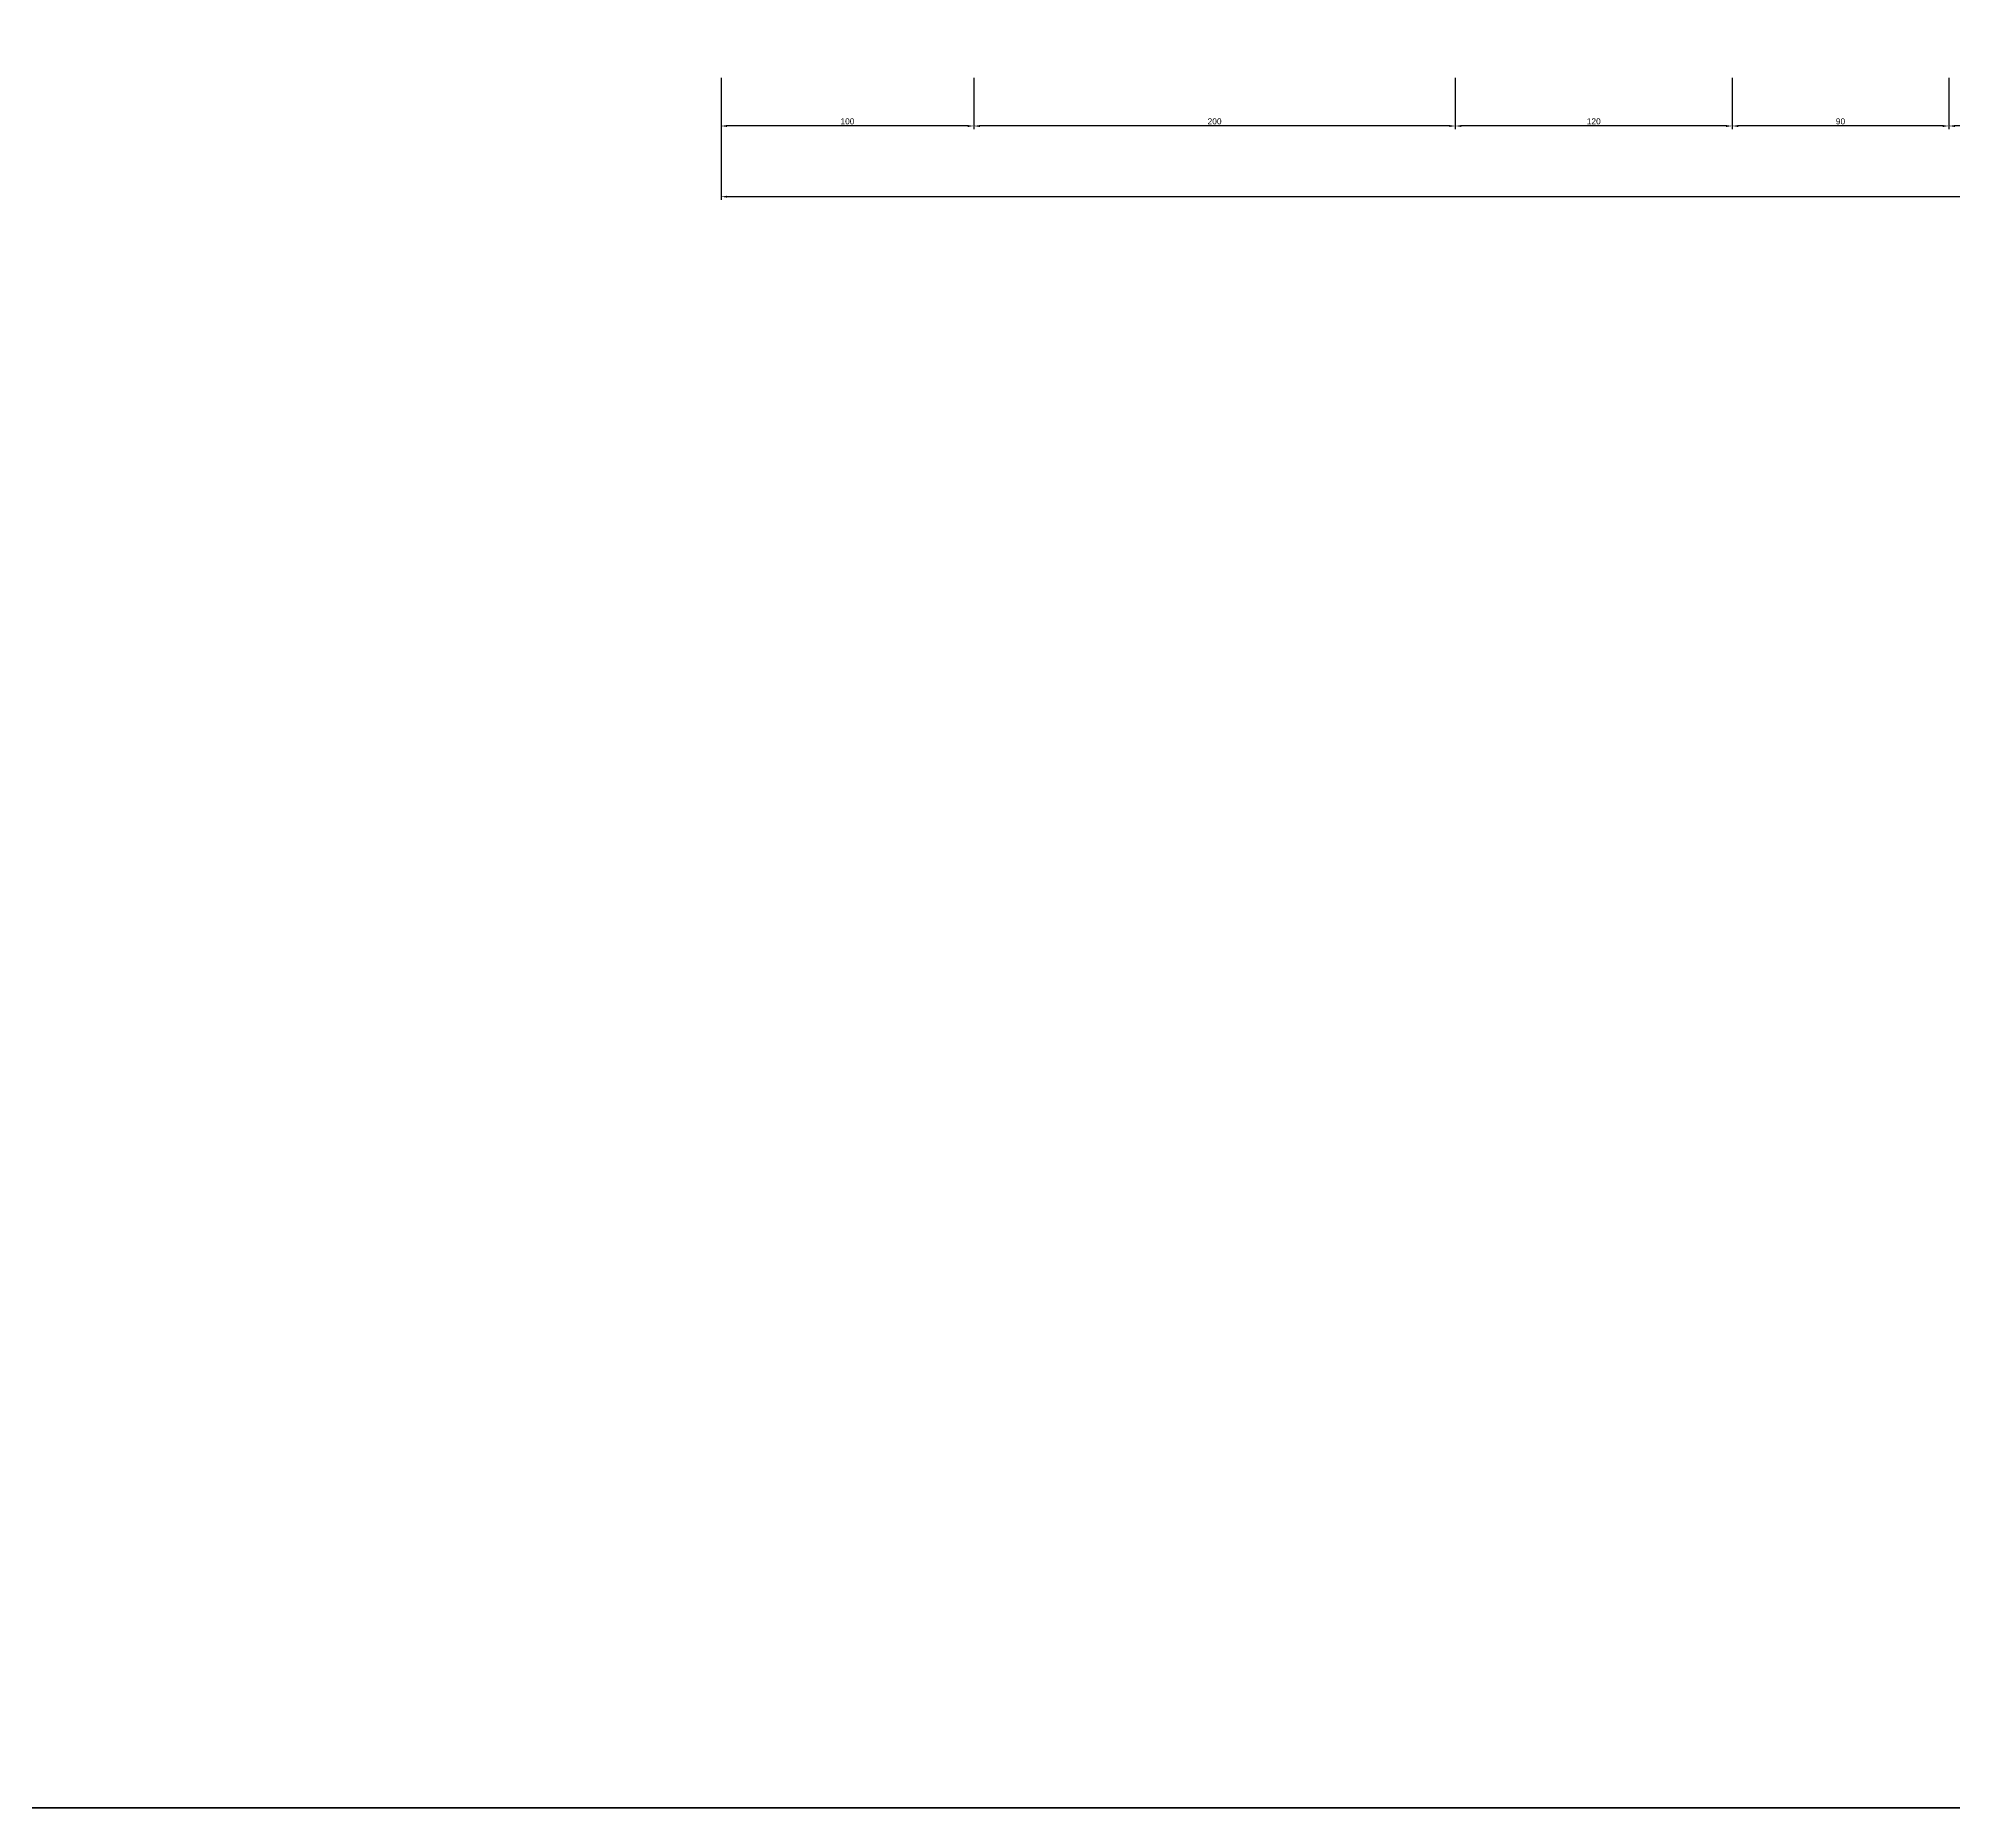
# Model space of a CAD drawing. Header units: millimetres. Extents: x 962 to 8486, y 785 to 4222.
# Drawn here: x 4987 to 5782, y 785 to 1520 of the extents above; entities that cross this region are included whole.
import ezdxf

# ---------------------------------------------------------------- set-up
doc = ezdxf.new("R2010")
doc.units = ezdxf.units.MM
doc.styles.get("Standard").update_dxf_attribs({"font": 'arial.ttf'})
doc.dimstyles.new('ISO-25', dxfattribs={"dimtxt": 2.5, "dimasz": 2.5, "dimexe": 1.25, "dimexo": 0.625, "dimtad": 1, "dimtxsty": 'Standard', "dimcen": 2.5, "dimadec": 0, "dimazin": 0, "dimtfac": 1, "dimtmove": 0, "dimatfit": 3, "dimfxl": 1, "dimarcsym": 0})

# ---------------------------------------------------------------- blocks, each defined once
blk = doc.blocks.new('*D68')
at = {"color": 0, "lineweight": -2, "transparency": 16777216}
for p, q in [((6500.12, 1503.94), (6500.12, 1481.87)), ((5780.12, 1503.13), (5780.12, 1481.87)), ((6497.62, 1483.12), (5782.62, 1483.12))]:
    blk.add_line(p, q, dxfattribs=at)
at = {"color": 0, "transparency": 16777216}
for points in [[(5782.62, 1483.53), (5782.62, 1482.7), (5780.12, 1483.12)], [(6497.62, 1483.53), (6497.62, 1482.7), (6500.12, 1483.12)]]:
    blk.add_solid(points, dxfattribs=at)
at = {"layer": 'Defpoints', "color": 0, "transparency": 16777216}
for p in [(5780.12, 1503.76), (6500.12, 1504.57), (5780.12, 1483.12)]:
    blk.add_point(p, dxfattribs=at)
at = {"color": 0, "transparency": 16777216, "insert": (6140.12, 1485.02), "char_height": 2.5, "attachment_point": 5}
blk.add_mtext('720', dxfattribs=at)
blk = doc.blocks.new('*D69')
at = {"color": 0, "lineweight": -2, "transparency": 16777216}
for p, q in [((5690.12, 1503.13), (5690.12, 1481.87)), ((5780.12, 1503.13), (5780.12, 1481.87)), ((5777.62, 1483.12), (5692.62, 1483.12))]:
    blk.add_line(p, q, dxfattribs=at)
at = {"color": 0, "transparency": 16777216}
for points in [[(5692.62, 1483.53), (5692.62, 1482.7), (5690.12, 1483.12)], [(5777.62, 1483.53), (5777.62, 1482.7), (5780.12, 1483.12)]]:
    blk.add_solid(points, dxfattribs=at)
at = {"layer": 'Defpoints', "color": 0, "transparency": 16777216}
for p in [(5690.12, 1503.76), (5780.12, 1503.76), (5690.12, 1483.12)]:
    blk.add_point(p, dxfattribs=at)
at = {"color": 0, "transparency": 16777216, "insert": (5735.12, 1485.02), "char_height": 2.5, "attachment_point": 5}
blk.add_mtext('90', dxfattribs=at)
blk = doc.blocks.new('*D70')
at = {"color": 0, "lineweight": -2, "transparency": 16777216}
for p, q in [((5575.12, 1503.13), (5575.12, 1481.87)), ((5690.12, 1503.13), (5690.12, 1481.87)), ((5687.62, 1483.12), (5577.62, 1483.12))]:
    blk.add_line(p, q, dxfattribs=at)
at = {"color": 0, "transparency": 16777216}
for points in [[(5577.62, 1483.53), (5577.62, 1482.7), (5575.12, 1483.12)], [(5687.62, 1483.53), (5687.62, 1482.7), (5690.12, 1483.12)]]:
    blk.add_solid(points, dxfattribs=at)
at = {"layer": 'Defpoints', "color": 0, "transparency": 16777216}
for p in [(5575.12, 1503.76), (5690.12, 1503.76), (5575.12, 1483.12)]:
    blk.add_point(p, dxfattribs=at)
at = {"color": 0, "transparency": 16777216, "insert": (5632.62, 1485.02), "char_height": 2.5, "attachment_point": 5}
blk.add_mtext('120', dxfattribs=at)
blk = doc.blocks.new('*D71')
at = {"color": 0, "lineweight": -2, "transparency": 16777216}
for p, q in [((5375.12, 1503.13), (5375.12, 1481.87)), ((5575.12, 1503.13), (5575.12, 1481.87)), ((5572.62, 1483.12), (5377.62, 1483.12))]:
    blk.add_line(p, q, dxfattribs=at)
at = {"color": 0, "transparency": 16777216}
for points in [[(5377.62, 1483.53), (5377.62, 1482.7), (5375.12, 1483.12)], [(5572.62, 1483.53), (5572.62, 1482.7), (5575.12, 1483.12)]]:
    blk.add_solid(points, dxfattribs=at)
at = {"layer": 'Defpoints', "color": 0, "transparency": 16777216}
for p in [(5375.12, 1503.76), (5575.12, 1503.76), (5375.12, 1483.12)]:
    blk.add_point(p, dxfattribs=at)
at = {"color": 0, "transparency": 16777216, "insert": (5475.12, 1485.02), "char_height": 2.5, "attachment_point": 5}
blk.add_mtext('200', dxfattribs=at)
blk = doc.blocks.new('*D72')
at = {"color": 0, "lineweight": -2, "transparency": 16777216}
for p, q in [((5270.12, 1503.13), (5270.12, 1481.87)), ((5375.12, 1503.13), (5375.12, 1481.87)), ((5372.62, 1483.12), (5272.62, 1483.12))]:
    blk.add_line(p, q, dxfattribs=at)
at = {"color": 0, "transparency": 16777216}
for points in [[(5272.62, 1483.53), (5272.62, 1482.7), (5270.12, 1483.12)], [(5372.62, 1483.53), (5372.62, 1482.7), (5375.12, 1483.12)]]:
    blk.add_solid(points, dxfattribs=at)
at = {"layer": 'Defpoints', "color": 0, "transparency": 16777216}
for p in [(5270.12, 1503.76), (5375.12, 1503.76), (5270.12, 1483.12)]:
    blk.add_point(p, dxfattribs=at)
at = {"color": 0, "transparency": 16777216, "insert": (5322.62, 1485.02), "char_height": 2.5, "attachment_point": 5}
blk.add_mtext('100', dxfattribs=at)
blk = doc.blocks.new('*D73')
at = {"color": 0, "lineweight": -2, "transparency": 16777216}
for p, q in [((6500.12, 1503.94), (6500.12, 1452.51)), ((5270.12, 1503.13), (5270.12, 1452.51)), ((6497.62, 1453.76), (5272.62, 1453.76))]:
    blk.add_line(p, q, dxfattribs=at)
at = {"color": 0, "transparency": 16777216}
for points in [[(5272.62, 1454.17), (5272.62, 1453.34), (5270.12, 1453.76)], [(6497.62, 1454.17), (6497.62, 1453.34), (6500.12, 1453.76)]]:
    blk.add_solid(points, dxfattribs=at)
at = {"layer": 'Defpoints', "color": 0, "transparency": 16777216}
for p in [(5270.12, 1503.76), (6500.12, 1504.57), (5270.12, 1453.76)]:
    blk.add_point(p, dxfattribs=at)
at = {"color": 0, "transparency": 16777216, "insert": (5885.12, 1455.66), "char_height": 2.5, "attachment_point": 5}
blk.add_mtext('1230', dxfattribs=at)

msp = doc.modelspace()

# ---------------------------------------------------------------- linework, layer by layer
at = {"color": 2, "linetype": 'ByBlock', "lineweight": 211, "true_color": 0xf1eb1f}
msp.add_lwpolyline([(962.2, 2968.424), (8486.017, 2968.424), (8486.017, 784.648), (962.2, 784.648)], close=True, dxfattribs=at)

# ---------------------------------------------------------------- dimensions: what is measured, and where the dimension line sits
at = {"color": 7}
for base, p2, picture, middle in [((5270.118, 1453.757), (5270.118, 1503.757), '*D73', (5885.118, 1455.66)), ((5780.118, 1483.118), (5780.118, 1503.757), '*D68', (6140.118, 1485.02))]:
    dim = msp.add_linear_dim(base=base, p1=(6500.118, 1504.567), p2=p2, angle=180, dimstyle='ISO-25', dxfattribs=at)
    dim.commit()
    dim.dimension.update_dxf_attribs({"geometry": picture, "text_midpoint": middle})
for base, p1, p2, text, picture, middle in [((5270.118, 1483.118), (5375.118, 1503.757), (5270.118, 1503.757), '100', '*D72', (5322.618, 1485.02)), ((5575.118, 1483.118), (5690.118, 1503.757), (5575.118, 1503.757), '120', '*D70', (5632.618, 1485.02))]:
    dim = msp.add_linear_dim(base=base, p1=p1, p2=p2, angle=180, text=text, dimstyle='ISO-25', override={"dimtmove": 1}, dxfattribs=at)
    dim.commit()
    dim.dimension.update_dxf_attribs({"geometry": picture, "text_midpoint": middle})
for base, p1, p2, picture, middle in [((5375.118, 1483.118), (5575.118, 1503.757), (5375.118, 1503.757), '*D71', (5475.118, 1485.02)), ((5690.118, 1483.118), (5780.118, 1503.757), (5690.118, 1503.757), '*D69', (5735.118, 1485.02))]:
    dim = msp.add_linear_dim(base=base, p1=p1, p2=p2, angle=180, dimstyle='ISO-25', override={"dimtmove": 1}, dxfattribs=at)
    dim.commit()
    dim.dimension.update_dxf_attribs({"geometry": picture, "text_midpoint": middle})

doc.saveas('drawing.dxf')
